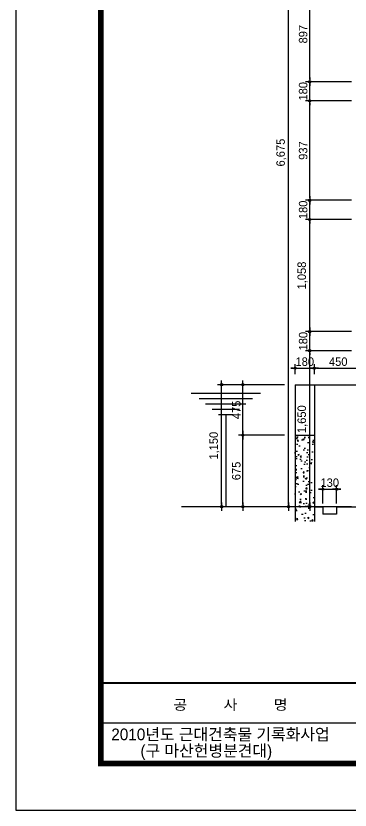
# Model space of a CAD drawing. Extents: x 186583 to 203403, y -172622 to -160742.
# Drawn here: x 186583 to 189730, y -172622 to -165137 of the extents above; entities that cross this region are included whole.
import ezdxf

# ---------------------------------------------------------------- set-up
doc = ezdxf.new("R2010")
doc.units = 0
doc.header["$LTSCALE"] = 50
doc.header["$MEASUREMENT"] = 0
doc.header["$PDMODE"] = 35
doc.header["$PDSIZE"] = -10
doc.layers.get('0').update_dxf_attribs({"linetype": 'CONTINUOUS'})
doc.layers.get('DEFPOINTS').update_dxf_attribs({"linetype": 'CONTINUOUS'})
for name, color, linetype in [('COR', 4, 'CONTINUOUS'), ('h', 5, 'CONTINUOUS'), ('HAT', 5, 'CONTINUOUS'), ('W-2', 2, 'CONTINUOUS'), ('WAL', 3, 'CONTINUOUS'), ('WID', 4, 'CONTINUOUS')]:
    doc.layers.add(name, color=color, linetype=linetype)
doc.styles.add('GHS', font='HYWULM_0.TTF')
doc.styles.add('HY울릉도M', font='HYWULM_0.TTF')
doc.styles.add('현창', font='HYWULM_0.TTF')
doc.dimstyles.new('3MM', dxfattribs={"dimscale": 300, "dimtxt": 4, "dimasz": 1, "dimexe": 1.5, "dimexo": 2, "dimgap": 1, "dimtad": 1, "dimtoh": 1, "dimdec": 4, "dimzin": 0, "dimdsep": 46, "dimtxsty": 'GHS', "dimblk": 'DIMDOT', "dimcen": -1, "dimdle": 1.5, "dimadec": 0, "dimazin": 0, "dimtfac": 1, "dimtdec": 4, "dimtix": 1, "dimtmove": 2, "dimatfit": 3, "dimldrblk": 'DIMDOT', "dimfxl": 1, "dimtvp": 1, "dimtolj": 1, "dimtzin": 0, "dimarcsym": 0})

# ---------------------------------------------------------------- blocks, each defined once
blk = doc.blocks.new('20')
at = {"layer": 'COR', "linetype": 'Continuous'}
blk.add_line((308324, -55502), (230424, -55502), dxfattribs=at)
blk.add_line((308324, -55502), (230424, -55502), dxfattribs=at)
at = {"layer": 'COR', "linetype": 'Continuous', "const_width": 270}
blk.add_lwpolyline([(230424, -2398), (230424, -57398), (308324, -57398), (308324, -2398)], close=True, dxfattribs=at)
at = {"layer": 'COR', "linetype": 'Continuous', "const_width": 94.8}
blk.add_lwpolyline([(308324, -53606), (230424, -53606)], dxfattribs=at)
at = {"layer": 'HAT'}
for p, q in [((226424, -198), (226424, -59598)), ((226424, -59598), (310524, -59598))]:
    blk.add_line(p, q, dxfattribs=at)
at = {"layer": 'WAL', "linetype": 'Continuous', "style": 'HY울릉도M', "width": 1.1}
blk.add_text('공         사         명', height=474.35, dxfattribs=at).set_placement((233841, -54872))
blk = doc.blocks.new('DIMDOT')
at = {"linetype": 'Continuous'}
blk.add_line((-2, 0), (2, 0), dxfattribs=at)
for radius in [0.5, 0.25]:
    blk.add_circle((0, 0), radius, dxfattribs=at)
blk = doc.blocks.new('*D42')
at = {"lineweight": -2}
for p, q in [((189743.7, -164861.3), (189310.1, -164861.3)), ((189350.1, -165737.9), (189350.1, -164881.3)), ((189743.7, -165757.9), (189310.1, -165757.9))]:
    blk.add_line(p, q, dxfattribs=at)
at = {"layer": 'DEFPOINTS', "color": 0}
for p in [(189350.1, -164861.3), (189843.7, -164861.3), (189843.7, -165757.9)]:
    blk.add_point(p, dxfattribs=at)
at = {"lineweight": -2, "xscale": 20, "yscale": 20, "zscale": 20}
for p, rotation in [((189350.1, -164861.3), 90), ((189350.1, -165757.9), 270)]:
    blk.add_blockref('DIMDOT', p, dxfattribs=dict(at, rotation=rotation))
at = {"color": 0, "insert": (189288.5, -165309.6), "char_height": 80, "attachment_point": 5, "rotation": 90, "style": '현창'}
blk.add_mtext('\\A1;897', dxfattribs=at)
blk = doc.blocks.new('*D43')
at = {"lineweight": -2}
for p, q in [((189350.1, -165737.9), (189350.1, -165717.9)), ((189743.7, -165757.9), (189310.1, -165757.9)), ((189350.1, -165937.9), (189350.1, -165757.9)), ((189743.7, -165937.9), (189310.1, -165937.9)), ((189350.1, -165957.9), (189350.1, -165977.9))]:
    blk.add_line(p, q, dxfattribs=at)
at = {"layer": 'DEFPOINTS', "color": 0}
for p in [(189350.1, -165757.9), (189843.7, -165757.9), (189843.7, -165937.9)]:
    blk.add_point(p, dxfattribs=at)
at = {"lineweight": -2, "xscale": 20, "yscale": 20, "zscale": 20}
for p, rotation in [((189350.1, -165757.9), 270), ((189350.1, -165937.9), 90)]:
    blk.add_blockref('DIMDOT', p, dxfattribs=dict(at, rotation=rotation))
at = {"color": 0, "insert": (189288.5, -165847.9), "char_height": 80, "attachment_point": 5, "rotation": 90, "style": '현창'}
blk.add_mtext('\\A1;180', dxfattribs=at)
blk = doc.blocks.new('*D44')
at = {"lineweight": -2}
for p, q in [((189350.1, -166855.4), (189350.1, -166835.4)), ((189743.7, -166875.4), (189310.1, -166875.4)), ((189350.1, -167055.4), (189350.1, -166875.4)), ((189743.7, -167055.4), (189310.1, -167055.4)), ((189350.1, -167075.4), (189350.1, -167095.4))]:
    blk.add_line(p, q, dxfattribs=at)
at = {"layer": 'DEFPOINTS', "color": 0}
for p in [(189350.1, -166875.4), (189843.7, -166875.4), (189843.7, -167055.4)]:
    blk.add_point(p, dxfattribs=at)
at = {"lineweight": -2, "xscale": 20, "yscale": 20, "zscale": 20}
for p, rotation in [((189350.1, -166875.4), 270), ((189350.1, -167055.4), 90)]:
    blk.add_blockref('DIMDOT', p, dxfattribs=dict(at, rotation=rotation))
at = {"color": 0, "insert": (189288.5, -166965.4), "char_height": 80, "attachment_point": 5, "rotation": 90, "style": '현창'}
blk.add_mtext('\\A1;180', dxfattribs=at)
blk = doc.blocks.new('*D45')
at = {"lineweight": -2}
for p, q in [((189743.7, -168112.9), (189310.1, -168112.9)), ((189350.1, -168092.9), (189350.1, -168072.9)), ((189350.1, -168292.9), (189350.1, -168112.9)), ((189743.7, -168292.9), (189310.1, -168292.9)), ((189350.1, -168312.9), (189350.1, -168332.9))]:
    blk.add_line(p, q, dxfattribs=at)
at = {"layer": 'DEFPOINTS', "color": 0}
for p in [(189350.1, -168112.9), (189843.7, -168112.9), (189843.7, -168292.9)]:
    blk.add_point(p, dxfattribs=at)
at = {"lineweight": -2, "xscale": 20, "yscale": 20, "zscale": 20}
for p, rotation in [((189350.1, -168112.9), 270), ((189350.1, -168292.9), 90)]:
    blk.add_blockref('DIMDOT', p, dxfattribs=dict(at, rotation=rotation))
at = {"color": 0, "insert": (189288.5, -168202.9), "char_height": 80, "attachment_point": 5, "rotation": 90, "style": '현창'}
blk.add_mtext('\\A1;180', dxfattribs=at)
blk = doc.blocks.new('*D46')
at = {"lineweight": -2}
for p, q in [((189113.7, -168612.9), (188680.1, -168612.9)), ((188720.1, -169068.3), (188720.1, -168632.9)), ((189113.7, -169088.3), (188680.1, -169088.3))]:
    blk.add_line(p, q, dxfattribs=at)
at = {"layer": 'DEFPOINTS', "color": 0}
for p in [(188720.1, -168612.9), (189213.7, -168612.9), (189213.7, -169088.3)]:
    blk.add_point(p, dxfattribs=at)
at = {"lineweight": -2, "xscale": 20, "yscale": 20, "zscale": 20}
for p, rotation in [((188720.1, -168612.9), 90), ((188720.1, -169088.3), 270)]:
    blk.add_blockref('DIMDOT', p, dxfattribs=dict(at, rotation=rotation))
at = {"color": 0, "insert": (188659.3, -168850.6), "char_height": 80, "attachment_point": 5, "rotation": 90, "style": '현창'}
blk.add_mtext('\\A1;475', dxfattribs=at)
blk = doc.blocks.new('*D47')
at = {"lineweight": -2}
for p, q in [((189113.7, -169088.3), (188680.1, -169088.3)), ((188720.1, -169742.9), (188720.1, -169108.3)), ((189113.7, -169762.9), (188680.1, -169762.9))]:
    blk.add_line(p, q, dxfattribs=at)
at = {"layer": 'DEFPOINTS', "color": 0}
for p in [(188720.1, -169088.3), (189213.7, -169088.3), (189213.7, -169762.9)]:
    blk.add_point(p, dxfattribs=at)
at = {"lineweight": -2, "xscale": 20, "yscale": 20, "zscale": 20}
for p, rotation in [((188720.1, -169088.3), 90), ((188720.1, -169762.9), 270)]:
    blk.add_blockref('DIMDOT', p, dxfattribs=dict(at, rotation=rotation))
at = {"color": 0, "insert": (188659.2, -169425.6), "char_height": 80, "attachment_point": 5, "rotation": 90, "style": '현창'}
blk.add_mtext('\\A1;675', dxfattribs=at)
blk = doc.blocks.new('*D48')
at = {"lineweight": -2}
for p, q in [((189743.7, -165937.9), (189310.1, -165937.9)), ((189350.1, -166855.4), (189350.1, -165957.9)), ((189743.7, -166875.4), (189310.1, -166875.4))]:
    blk.add_line(p, q, dxfattribs=at)
at = {"layer": 'DEFPOINTS', "color": 0}
for p in [(189350.1, -165937.9), (189843.7, -165937.9), (189843.7, -166875.4)]:
    blk.add_point(p, dxfattribs=at)
at = {"lineweight": -2, "xscale": 20, "yscale": 20, "zscale": 20}
for p, rotation in [((189350.1, -165937.9), 90), ((189350.1, -166875.4), 270)]:
    blk.add_blockref('DIMDOT', p, dxfattribs=dict(at, rotation=rotation))
at = {"color": 0, "insert": (189288.5, -166406.6), "char_height": 80, "attachment_point": 5, "rotation": 90, "style": '현창'}
blk.add_mtext('\\A1;937', dxfattribs=at)
blk = doc.blocks.new('*D49')
at = {"lineweight": -2}
for p, q in [((189743.7, -167055.4), (189310.1, -167055.4)), ((189350.1, -168092.9), (189350.1, -167075.4)), ((189743.7, -168112.9), (189310.1, -168112.9))]:
    blk.add_line(p, q, dxfattribs=at)
at = {"layer": 'DEFPOINTS', "color": 0}
for p in [(189350.1, -167055.4), (189843.7, -167055.4), (189843.7, -168112.9)]:
    blk.add_point(p, dxfattribs=at)
at = {"lineweight": -2, "xscale": 20, "yscale": 20, "zscale": 20}
for p, rotation in [((189350.1, -167055.4), 90), ((189350.1, -168112.9), 270)]:
    blk.add_blockref('DIMDOT', p, dxfattribs=dict(at, rotation=rotation))
at = {"color": 0, "insert": (189282.4, -167584.1), "char_height": 80, "attachment_point": 5, "rotation": 90, "style": '현창'}
blk.add_mtext('\\A1;1,058', dxfattribs=at)
blk = doc.blocks.new('*D50')
at = {"lineweight": -2}
for p, q in [((189213.7, -168512.9), (189213.7, -168418.1)), ((189393.7, -168512.9), (189393.7, -168418.1)), ((189193.7, -168458.1), (189173.7, -168458.1)), ((189213.7, -168458.1), (189393.7, -168458.1)), ((189413.7, -168458.1), (189433.7, -168458.1))]:
    blk.add_line(p, q, dxfattribs=at)
at = {"layer": 'DEFPOINTS', "color": 0}
for p in [(189393.7, -168458.1), (189213.7, -168612.9), (189393.7, -168612.9)]:
    blk.add_point(p, dxfattribs=at)
at = {"lineweight": -2, "xscale": 20, "yscale": 20, "zscale": 20}
blk.add_blockref('DIMDOT', (189213.7, -168458.1), dxfattribs=at)
at = {"lineweight": -2, "xscale": 20, "yscale": 20, "zscale": 20, "rotation": 180}
blk.add_blockref('DIMDOT', (189393.7, -168458.1), dxfattribs=at)
at = {"color": 0, "insert": (189303.7, -168396.5), "char_height": 80, "attachment_point": 5, "style": '현창'}
blk.add_mtext('\\A1;180', dxfattribs=at)
blk = doc.blocks.new('*D51')
at = {"lineweight": -2}
for p, q in [((189393.7, -168512.9), (189393.7, -168418.1)), ((189843.7, -168512.9), (189843.7, -168418.1)), ((189413.7, -168458.1), (189823.7, -168458.1))]:
    blk.add_line(p, q, dxfattribs=at)
at = {"layer": 'DEFPOINTS', "color": 0}
for p in [(189843.7, -168458.1), (189393.7, -168612.9), (189843.7, -168612.9)]:
    blk.add_point(p, dxfattribs=at)
at = {"lineweight": -2, "xscale": 20, "yscale": 20, "zscale": 20, "rotation": 180}
blk.add_blockref('DIMDOT', (189393.7, -168458.1), dxfattribs=at)
at = {"lineweight": -2, "xscale": 20, "yscale": 20, "zscale": 20}
blk.add_blockref('DIMDOT', (189843.7, -168458.1), dxfattribs=at)
at = {"color": 0, "insert": (189618.7, -168396.5), "char_height": 80, "attachment_point": 5, "style": '현창'}
blk.add_mtext('\\A1;450', dxfattribs=at)
blk = doc.blocks.new('*D52')
at = {"lineweight": -2}
for p, q in [((189453.7, -169598.6), (189433.7, -169598.6)), ((189473.7, -169732.9), (189473.7, -169558.6)), ((189473.7, -169598.6), (189603.7, -169598.6)), ((189603.7, -169732.9), (189603.7, -169558.6)), ((189623.7, -169598.6), (189643.7, -169598.6))]:
    blk.add_line(p, q, dxfattribs=at)
at = {"layer": 'DEFPOINTS', "color": 0}
for p in [(189603.7, -169598.6), (189473.7, -169832.9), (189603.7, -169832.9)]:
    blk.add_point(p, dxfattribs=at)
at = {"lineweight": -2, "xscale": 20, "yscale": 20, "zscale": 20}
blk.add_blockref('DIMDOT', (189473.7, -169598.6), dxfattribs=at)
at = {"lineweight": -2, "xscale": 20, "yscale": 20, "zscale": 20, "rotation": 180}
blk.add_blockref('DIMDOT', (189603.7, -169598.6), dxfattribs=at)
at = {"color": 0, "insert": (189538.7, -169537), "char_height": 80, "attachment_point": 5, "style": '현창'}
blk.add_mtext('\\A1;130', dxfattribs=at)
blk = doc.blocks.new('*D53')
at = {"lineweight": -2}
for p, q in [((189113.7, -168612.9), (188480.1, -168612.9)), ((188520.1, -169742.9), (188520.1, -168632.9)), ((189113.7, -169762.9), (188480.1, -169762.9))]:
    blk.add_line(p, q, dxfattribs=at)
at = {"layer": 'DEFPOINTS', "color": 0}
for p in [(188520.1, -168612.9), (189213.7, -168612.9), (189213.7, -169762.9)]:
    blk.add_point(p, dxfattribs=at)
at = {"lineweight": -2, "xscale": 20, "yscale": 20, "zscale": 20}
for p, rotation in [((188520.1, -168612.9), 90), ((188520.1, -169762.9), 270)]:
    blk.add_blockref('DIMDOT', p, dxfattribs=dict(at, rotation=rotation))
at = {"color": 0, "insert": (188452.4, -169187.9), "char_height": 80, "attachment_point": 5, "rotation": 90, "style": '현창'}
blk.add_mtext('\\A1;1,150', dxfattribs=at)
blk = doc.blocks.new('*D54')
at = {"lineweight": -2}
for p, q in [((189743.7, -168112.9), (189310.1, -168112.9)), ((189350.1, -169742.9), (189350.1, -168132.9)), ((189743.7, -169762.9), (189310.1, -169762.9))]:
    blk.add_line(p, q, dxfattribs=at)
at = {"layer": 'DEFPOINTS', "color": 0}
for p in [(189350.1, -168112.9), (189843.7, -168112.9), (189843.7, -169762.9)]:
    blk.add_point(p, dxfattribs=at)
at = {"lineweight": -2, "xscale": 20, "yscale": 20, "zscale": 20}
for p, rotation in [((189350.1, -168112.9), 90), ((189350.1, -169762.9), 270)]:
    blk.add_blockref('DIMDOT', p, dxfattribs=dict(at, rotation=rotation))
at = {"color": 0, "insert": (189282.4, -168937.9), "char_height": 80, "attachment_point": 5, "rotation": 90, "style": '현창'}
blk.add_mtext('\\A1;1,650', dxfattribs=at)
blk = doc.blocks.new('*D55')
at = {"lineweight": -2}
for p, q in [((189743.7, -163087.9), (189110.1, -163087.9)), ((189150.1, -169742.9), (189150.1, -163107.9)), ((189663.7, -169762.9), (189110.1, -169762.9))]:
    blk.add_line(p, q, dxfattribs=at)
at = {"layer": 'DEFPOINTS', "color": 0}
for p in [(189150.1, -163087.9), (189843.7, -163087.9), (189763.7, -169762.9)]:
    blk.add_point(p, dxfattribs=at)
at = {"lineweight": -2, "xscale": 20, "yscale": 20, "zscale": 20}
for p, rotation in [((189150.1, -163087.9), 90), ((189150.1, -169762.9), 270)]:
    blk.add_blockref('DIMDOT', p, dxfattribs=dict(at, rotation=rotation))
at = {"color": 0, "insert": (189083.1, -166425.4), "char_height": 80, "attachment_point": 5, "rotation": 90, "style": '현창'}
blk.add_mtext('\\A1;6,675', dxfattribs=at)

msp = doc.modelspace()

# ---------------------------------------------------------------- hatches: boundary and pattern name
at = {"layer": 'HAT'}
h = msp.add_hatch(dxfattribs=at)
h.set_pattern_fill('AR-CONC', color=256, scale=20, style=0)
h.set_pattern_definition([(50, (419718.89, 621937.86), (143.452037, -12.550427), [15, -165]), (355, (419718.89, 621937.86), (-27.750267, 150.438427), [12, -132]), (100.4514, (419730.84, 621936.81), (115.701876, 137.887908), [12.748038, -140.228422]), (46.1842, (419718.89, 621977.86), (213.44821, -33.103803), [22.5, -247.5]), (96.6356, (419736.68, 621975.1), (186.93254, 194.823574), [19.12206, -210.3426]), (351.1842, (419718.89, 621977.86), (186.93239, 194.82372), [18, -198]), (21, (419738.89, 621967.86), (119.38141, -80.523778), [15, -165]), (326, (419738.89, 621967.86), (48.663066, 145.03001), [12, -132]), (71.4514, (419748.84, 621961.15), (168.044526, 64.5061), [12.748038, -140.228422]), (37.5, (419718.89, 621937.86), (2.431971, 66.5787708), [0, -130.4, 0, -134, 0, -132.5]), (7.5, (419718.89, 621937.86), (52.6139075, 78.8823424), [0, -76.4, 0, -127.4, 0, -50.5]), (327.5, (419674.29, 621937.86), (106.7644872, -4.5109743), [0, -50, 0, -156, 0, -207]), (317.5, (419654.29, 621937.86), (116.637234, 20.020996), [0, -65, 0, -103.6, 0, -147])])
h.paths.add_polyline_path([(189393.65758, -169088.31717), (189213.65758, -169088.31717), (189213.65758, -169903.90616), (189393.65758, -169903.90616)])

# ---------------------------------------------------------------- linework, layer by layer
at = {"layer": 'h'}
for p, q in [((188232.64871, -168694.41639), (188887.07122, -168694.41639)), ((188309.85996, -168744.41639), (188809.85996, -168744.41639)), ((188369.85996, -168794.41639), (188749.85996, -168794.41639)), ((188429.85996, -168844.41639), (188689.85996, -168844.41639)), ((188489.85996, -168894.41639), (188629.85996, -168894.41639)), ((188559.85996, -168894.41639), (188559.85996, -169762.93201))]:
    msp.add_line(p, q, dxfattribs=at)
at = {"layer": 'W-2'}
for p, q in [((189213.65758, -169088.31717), (189213.65758, -169903.90616)), ((189213.65758, -169088.31717), (189393.65758, -169088.31717)), ((189393.65758, -169088.31717), (189393.65758, -169903.90616)), ((189213.65757, -169762.93201), (188141.00169, -169762.93201)), ((189213.65758, -169762.93201), (188141.00169, -169762.93201)), ((189393.65758, -169762.93201), (189473.65758, -169762.93201)), ((189473.65758, -169762.93201), (189473.65758, -169832.93201)), ((189603.65758, -169762.93201), (189603.65758, -169832.93201)), ((189603.65758, -169762.93201), (199273.65758, -169762.93201)), ((189603.65758, -169832.93201), (189473.65758, -169832.93201))]:
    msp.add_line(p, q, dxfattribs=at)
at = {"layer": 'WID'}
for p, q in [((189213.65758, -168612.93201), (189213.65758, -169088.31717)), ((189213.65758, -168612.93201), (189393.65758, -168612.93201)), ((189393.65758, -168612.93201), (189393.65758, -169088.31717)), ((189393.65758, -168612.93201), (189843.65758, -168612.93201))]:
    msp.add_line(p, q, dxfattribs=at)

# ---------------------------------------------------------------- block references
at = {"layer": 'WAL', "xscale": 0.2000000000698492, "yscale": 0.1999999999534339, "zscale": 0.2000000000000001}
msp.add_blockref('20', (141297.96933, -160702.74794), dxfattribs=at)

# ---------------------------------------------------------------- texts
at = {"layer": 'WAL', "linetype": 'Continuous', "style": 'HY울릉도M'}
for s, p in [('2010년도 근대건축물 기록화사업', (187481.49206, -171963.65589)), ('(구 마산헌병분견대)', (187756.11628, -172117.83477))]:
    msp.add_text(s, height=110, dxfattribs=at).set_placement(p)

# ---------------------------------------------------------------- dimensions: what is measured, and where the dimension line sits
for base, p1, p2, picture, middle in [((189150.1457, -163087.93201), (189763.65758, -169762.93201), (189843.65758, -163087.93201), '*D55', (189083.11507, -166425.43201)), ((189350.14668, -164861.31709), (189843.65758, -165757.93201), (189843.65855, -164861.31709), '*D42', (189288.54881, -165309.62455)), ((189350.14668, -165757.93201), (189843.65758, -165937.93201), (189843.65855, -165757.93201), '*D43', (189288.49554, -165847.93201)), ((189350.14668, -165937.93201), (189843.65758, -166875.35391), (189843.65855, -165937.93201), '*D48', (189288.49554, -166406.64296)), ((189350.14668, -166875.35391), (189843.65758, -167055.35391), (189843.65855, -166875.35391), '*D44', (189288.49554, -166965.35391)), ((189350.14668, -167055.35391), (189843.65758, -168112.93201), (189843.65855, -167055.35391), '*D49', (189282.37038, -167584.14296)), ((189350.14668, -168112.93201), (189843.65758, -169762.93201), (189843.65855, -168112.93201), '*D54', (189282.42364, -168937.93201)), ((189350.14668, -168112.93201), (189843.65758, -168292.93201), (189843.65855, -168112.93201), '*D45', (189288.49554, -168202.93201)), ((188520.14668, -168612.93201), (189213.65757, -169762.93201), (189213.65855, -168612.93201), '*D53', (188452.42364, -169187.93201)), ((188720.14668, -168612.93201), (189213.65758, -169088.31717), (189213.65855, -168612.93201), '*D46', (188659.34774, -168850.62459)), ((188720.14668, -169088.31717), (189213.65757, -169762.93201), (189213.65855, -169088.31717), '*D47', (188659.18795, -169425.62459))]:
    dim = msp.add_linear_dim(base=base, p1=p1, p2=p2, angle=90, dimstyle='3MM', override={"dimscale": 20, "dimtxt": 4, "dimexe": 2, "dimexo": 5, "dimtoh": 0, "dimlunit": 6, "dimsah": 1, "dimcen": 0, "dimdle": 2, "dimclrd": 256, "dimclre": 256, "dimtfac": 0.333333, "dimtvp": 0})
    dim.commit()
    dim.dimension.update_dxf_attribs({"geometry": picture, "text_midpoint": middle})
for base, p1, p2, picture, middle in [((189393.65758, -168458.1153), (189213.65758, -168612.93201), (189393.65758, -168612.93201), '*D50', (189303.65758, -168396.46416)), ((189843.65758, -168458.1153), (189393.65758, -168612.93201), (189843.65758, -168612.93201), '*D51', (189618.65758, -168396.51743)), ((189603.65758, -169598.59868), (189473.65758, -169832.93201), (189603.65758, -169832.93201), '*D52', (189538.65758, -169537.00081))]:
    dim = msp.add_linear_dim(base=base, p1=p1, p2=p2, dimstyle='3MM', override={"dimscale": 20, "dimtxt": 4, "dimexe": 2, "dimexo": 5, "dimtoh": 0, "dimlunit": 6, "dimsah": 1, "dimcen": 0, "dimdle": 2, "dimclrd": 256, "dimclre": 256, "dimtfac": 0.333333, "dimtvp": 0})
    dim.commit()
    dim.dimension.update_dxf_attribs({"geometry": picture, "text_midpoint": middle})

doc.saveas('drawing.dxf')
